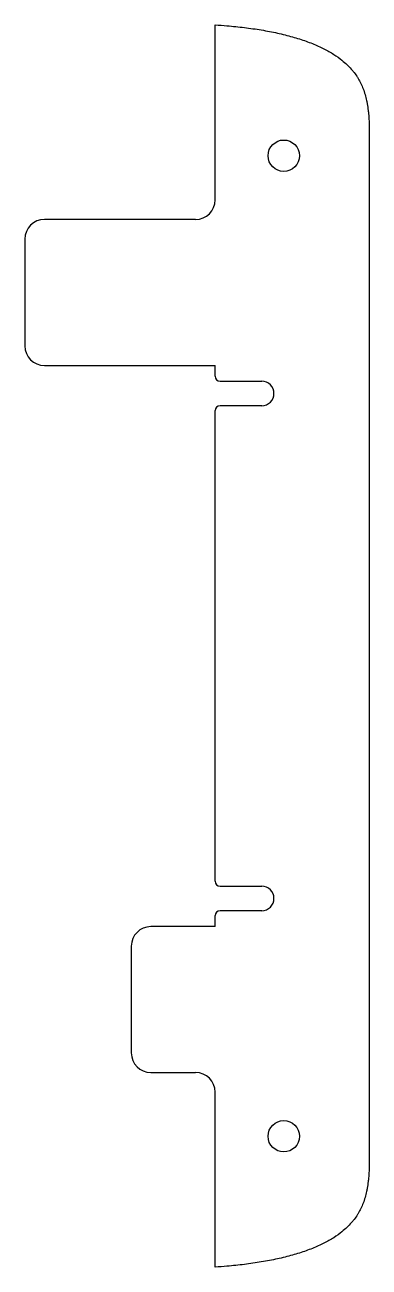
# Model space of a CAD drawing. Header units: millimetres. Extents: x 41 to 76, y -63 to 63.
import ezdxf

# ---------------------------------------------------------------- set-up
doc = ezdxf.new("R2010")
doc.units = ezdxf.units.MM

msp = doc.modelspace()

# ---------------------------------------------------------------- linework, layer by layer
for p, q in [((59.98, 45.49), (59.98, 63.33)), ((75.68, 52.75), (75.68, -52.78)), ((57.98, 43.49), (42.6, 43.49)), ((40.6, 41.49), (40.6, 30.6)), ((42.6, 28.6), (59.98, 28.6)), ((59.98, 27.49), (59.98, 28.6)), ((60.48, 26.99), (64.73, 26.99)), ((64.73, 24.49), (60.48, 24.49)), ((59.98, -24.01), (59.98, 23.99)), ((60.48, -24.51), (64.73, -24.51)), ((59.98, -28.63), (59.98, -27.51)), ((64.73, -27.01), (60.48, -27.01)), ((59.98, -28.63), (53.44, -28.63)), ((51.44, -30.63), (51.44, -41.51)), ((53.44, -43.51), (57.98, -43.51)), ((59.98, -63.36), (59.98, -45.51))]:
    msp.add_line(p, q)
for centre in [(66.98, 49.99), (66.98, -50.01)]:
    msp.add_circle(centre, 1.6)
for centre, radius, start, end in [((57.98, 45.49), 2, 270, 0), ((42.6, 41.49), 2, 90, 180), ((42.6, 30.6), 2, 180, 270), ((60.48, 27.49), 0.5, 180, 270), ((64.73, 25.74), 1.25, 270, 90), ((60.48, 23.99), 0.5, 90, 180), ((60.48, -24.01), 0.5, 180, 270), ((64.73, -25.76), 1.25, 270, 90), ((60.48, -27.51), 0.5, 90, 180), ((53.44, -30.63), 2, 90, 180), ((53.44, -41.51), 2, 180, 270), ((57.98, -45.51), 2, 0, 90)]:
    msp.add_arc(centre, radius, start, end)
for points, knots in [([(59.98, 63.33), (60.38, 63.31), (61.09, 63.26), (62.38, 63.13), (63.55, 62.99), (64.98, 62.77), (66.07, 62.56), (67.37, 62.25), (68.34, 61.98), (69.48, 61.59), (70.31, 61.26), (71.25, 60.81), (72.09, 60.33), (72.65, 59.93), (72.91, 59.72)], [0.1378113, 0.1378113, 0.1378113, 0.1378113, 0.1705048, 0.1948627, 0.2435783, 0.2679362, 0.3166518, 0.3410096, 0.3897253, 0.4140831, 0.4627988, 0.4871566, 0.5358723, 0.584588, 0.584588, 0.584588, 0.584588]), ([(72.91, 59.72), (73.09, 59.58), (73.43, 59.28), (73.8, 58.9), (74.12, 58.51), (74.36, 58.19), (74.62, 57.78), (74.8, 57.44), (75, 56.99), (75.14, 56.62), (75.3, 56.13), (75.4, 55.72), (75.5, 55.18), (75.57, 54.73), (75.63, 54.14), (75.67, 53.52), (75.68, 53.01), (75.68, 52.75)], [0.584588, 0.584588, 0.584588, 0.584588, 0.6192056, 0.6538233, 0.6711321, 0.7057498, 0.7230586, 0.7576763, 0.7749851, 0.8096028, 0.8269117, 0.8615293, 0.8788382, 0.9134558, 0.9307647, 0.9653823, 1, 1, 1, 1]), ([(75.68, -52.78), (75.68, -53.04), (75.67, -53.55), (75.63, -54.16), (75.57, -54.75), (75.5, -55.2), (75.4, -55.74), (75.3, -56.15), (75.14, -56.64), (75, -57.02), (74.8, -57.46), (74.62, -57.8), (74.36, -58.21), (74.12, -58.53), (73.8, -58.92), (73.43, -59.31), (73.09, -59.6), (72.91, -59.75)], [0, 0, 0, 0, 0.0346177, 0.0692353, 0.0865442, 0.1211618, 0.1384707, 0.1730883, 0.1903972, 0.2250149, 0.2423237, 0.2769414, 0.2942502, 0.3288679, 0.3461767, 0.3807944, 0.415412, 0.415412, 0.415412, 0.415412]), ([(72.91, -59.75), (72.65, -59.95), (72.09, -60.36), (71.25, -60.84), (70.31, -61.28), (69.48, -61.62), (68.34, -62), (67.37, -62.28), (66.07, -62.58), (64.98, -62.79), (63.55, -63.01), (62.38, -63.16), (61.09, -63.28), (60.38, -63.33), (59.98, -63.36)], [0.415412, 0.415412, 0.415412, 0.415412, 0.4641277, 0.5128434, 0.5372012, 0.5859169, 0.6102747, 0.6589904, 0.6833482, 0.7320638, 0.7564217, 0.8051373, 0.8294952, 0.8621887, 0.8621887, 0.8621887, 0.8621887])]:
    msp.add_open_spline(points, degree=3, knots=knots)

doc.saveas('drawing.dxf')
